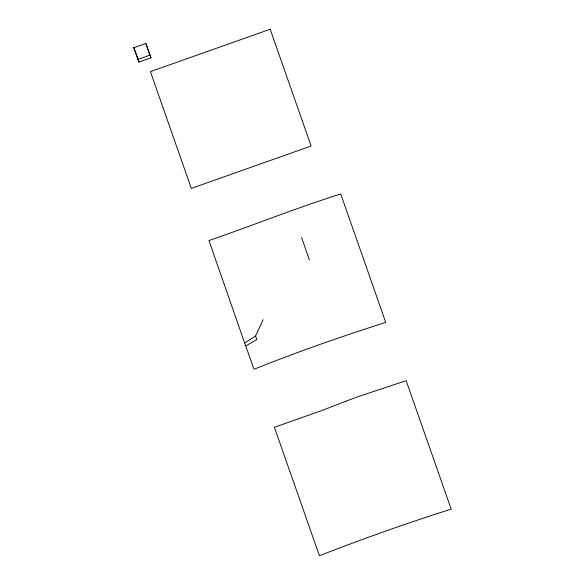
<?xml version="1.0" encoding="UTF-8"?>
<svg xmlns="http://www.w3.org/2000/svg" width="585" height="585" viewBox="0 0 585 585"><rect width="100%" height="100%" fill="white"/><g stroke="black" fill="none" stroke-linecap="round" stroke-linejoin="round"><path stroke-width="0.88" d="M244.654 342.978L208.955 240.589C253.005 225.335 296.266 208.011 340.719 193.964L385.734 322.408C341.34 336.565 297.29 351.892 254.051 369.267L244.654 342.978L255.528 336.082L263.111 319.702M245.766 345.932L256.866 339.585L255.528 336.082M133.826 47.714L145.804 43.473L146.923 46.149L151.01 57.827L139.033 62.068L133.826 47.714L139.033 62.068M137.921 59.392L149.899 55.151L151.01 57.827M309.385 259.967L301.567 237.503M145.804 43.473L149.899 55.151M345.976 401.186L322.306 410.356L274.394 427.306L319.403 555.75C362.81 538.792 406.765 523.246 451.174 509.125L406.158 380.689L357.874 396.747L345.976 401.186M270.197 29.25L150.404 71.633L191.324 188.399L311.118 146.016L270.197 29.25"/></g></svg>
